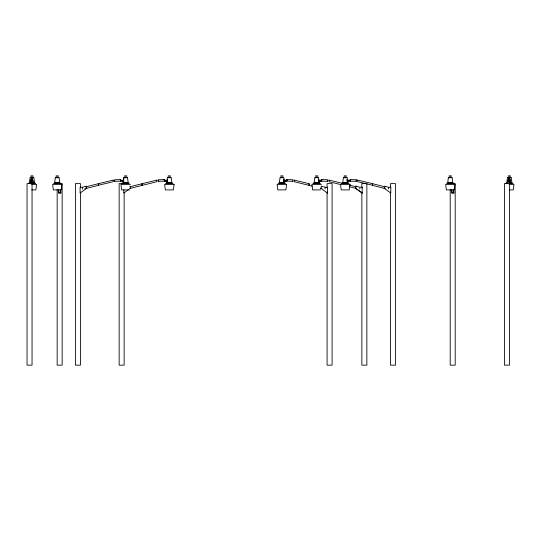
<?xml version="1.0" encoding="UTF-8"?>
<svg xmlns="http://www.w3.org/2000/svg" width="541" height="541" viewBox="0 0 541 541"><rect width="100%" height="100%" fill="white"/><g stroke="black" fill="none" stroke-linecap="round" stroke-linejoin="round"><path stroke-width="0.81" d="M98.421 185.259L113.252 181.708L113.252 180.099L98.408 183.683L98.408 185.374L84.849 188.795M142.087 184.745L142.094 185.374L142.094 183.683L156.937 180.099L156.937 181.708L129.326 188.593M309.121 184.745L309.134 185.374L309.134 183.683L294.29 180.099L294.29 181.708L312.326 186.178M372.519 185.259L357.669 181.708L357.669 180.099L372.512 183.683L372.512 185.374L385.28 188.593M31.831 179.375L32.257 179.443A0.987 0.987 0 0 1 32.859 180.221L32.825 182.391M123.747 179.443L123.544 181.269L120.596 181.269L120.616 179.389L120.616 181.147L114.658 181.336L114.658 179.768L120.616 179.578L120.602 179.97M142.087 184.312L142.1 183.71L130.124 186.706M164.288 179.984L164.302 179.389L164.302 181.147L158.344 181.336L158.344 179.768L164.302 179.578L164.322 181.269L167.264 181.269L167.44 179.443M286.94 179.984L286.926 179.389L286.919 181.12L292.884 181.336L292.884 179.768L286.926 179.578L286.94 181.269L283.991 181.269L284.12 182.391L285.384 181.269L284.505 182.019M309.121 184.312L309.134 183.71M318.527 182.391L318.548 179.389L318.568 179.977M321.672 181.269L321.685 179.389L321.712 179.977M325.1 188.978L325.1 188.133M347.139 182.391L347.16 179.389L347.187 179.977M348.776 181.269L347.491 182.391L347.336 181.269L350.325 181.269L350.304 179.389L350.304 181.147L356.262 181.336L356.276 180.944M510.156 181.269L510.231 182.391L510.068 180.491M167.433 179.984L167.433 179.578M283.768 179.977L283.782 179.389L283.802 182.391M342.338 183.304L329.056 180.099L329.056 181.708L340.776 184.603M359.839 188.133L359.839 188.978M388.452 188.133L388.452 188.978M31.831 182.391L31.851 180.701M32.392 177.752L32.433 179.842L31.858 179.855L31.885 177.752M156.931 180.498L156.937 180.126M294.284 180.498L294.29 180.126M509.771 177.752L509.811 179.842L509.243 179.855L509.264 177.752M82.442 187.964L82.442 189.154M113.238 180.498L113.245 180.126M357.655 180.498L357.669 180.126M114.672 180.944L114.665 181.309M327.663 180.944L327.65 181.336L321.692 181.147L321.692 179.578L327.65 179.768L327.657 181.309M350.291 179.97L350.304 179.578L356.262 179.768L356.276 180.349M31.378 177.752L31.297 179.828L31.858 179.855M508.763 177.752L508.682 179.828L509.243 179.855M356.262 179.768L356.262 181.336M123.659 178.949L123.781 177.752L123.571 179.828M123.483 180.478L123.287 182.391L128.136 182.391L127.534 177.752L123.706 177.752L123.531 179.842M123.544 181.269L123.429 182.391L122.151 181.269M167.149 182.391L165.871 181.269L167.108 182.391L167.264 181.269M167.21 179.849L167.392 177.752L171.22 177.752L171.822 182.391L166.905 182.391M158.344 181.336L158.337 180.944M292.884 181.336L292.87 180.944M355.538 188.194L362.206 193.063L355.498 188.194L356.032 186.151M388.431 187.267L390.818 187.267L390.778 193.063L384.11 188.194L384.604 186.151L388.472 187.267M318.852 182.391L320.116 181.269L318.879 182.391L318.723 181.269L321.712 181.269M347.464 182.391L348.729 181.269M128.63 189.546L123.788 193.063L123.821 189.749M82.448 187.267L86.323 186.151L86.276 187.524L86.81 188.194L80.102 193.063L80.102 187.267L82.496 187.267M31.743 179.375L31.5 179.443A0.987 0.987 0 0 0 30.898 180.227L30.722 180.498M509.128 179.375L508.878 179.443A0.987 0.987 0 0 0 508.344 179.984M85.647 186.909L98.408 183.683L98.428 184.312M32.413 178.976L31.337 178.949M509.798 178.976L508.716 178.949M32.007 179.375L31.324 179.443A0.987 0.987 0 0 0 30.722 180.227L30.722 181.269M509.385 179.375L508.702 179.443A0.987 0.987 0 0 0 508.1 180.227L508.27 181.269M30.823 175.845L33.129 175.845M56.075 175.845L58.387 175.845M124.477 175.845L126.79 175.845M168.163 175.845L170.476 175.845M280.752 175.845L283.065 175.845M315.525 175.845L317.831 175.845M344.137 175.845L346.443 175.845M449.118 175.845L451.424 175.845M508.202 175.845L510.508 175.845M30.681 176.968L33.272 176.968M55.933 176.968L58.529 176.968M124.335 176.968L126.932 176.968M168.021 176.968L170.618 176.968M280.61 176.968L283.207 176.968M315.376 176.968L317.98 176.968M343.995 176.968L346.592 176.968M448.976 176.968L451.566 176.968M508.06 176.968L510.65 176.968M30.235 177.468L33.718 177.468M55.486 177.468L58.969 177.468M123.957 177.468L127.304 177.468M167.642 177.468L170.99 177.468M280.238 177.468L283.585 177.468M315.004 177.468L318.351 177.468M343.616 177.468L346.964 177.468M448.53 177.468L452.012 177.468M507.614 177.468L511.096 177.468M32.075 179.443A0.987 0.987 0 0 1 32.683 180.221L32.866 180.227M120.596 180.227L123.733 180.227M164.322 180.227L167.46 180.227M283.802 180.227L286.94 180.227M318.527 180.227L321.672 180.227M347.139 180.227L350.284 180.227M509.453 179.443A0.987 0.987 0 0 1 510.062 180.221L510.244 182.391M32.69 180.491L32.866 182.391L32.778 181.269M120.596 180.491L123.733 180.491L123.74 181.756M164.322 180.491L167.46 180.491M283.802 180.498L286.94 180.498M318.527 180.498L321.672 180.498M347.139 180.498L350.284 180.498M31.378 181.269L32.852 181.269M508.763 181.269L510.231 181.269M30.614 182.391L29.498 182.391L30.039 177.752L33.941 177.752L34.441 182.391L31.534 182.391M284.323 182.391L279.406 182.391L280.008 177.752L283.836 177.752L284.025 179.842M319.095 182.391L314.179 182.391L314.774 177.752L318.602 177.752L318.825 179.855M347.707 182.391L342.791 182.391L343.386 177.752L347.214 177.752L347.39 179.842M507.505 182.391L506.883 182.391L507.417 177.752L511.319 177.752L511.82 182.391L508.581 182.391M28.998 182.824L30.337 182.824M31.033 182.824L34.928 182.824M54.276 182.824L60.207 182.824M122.706 182.824L128.684 182.824M166.391 182.824L172.369 182.824M278.858 182.824L284.837 182.824M313.624 182.824L319.603 182.824M342.243 182.824L348.215 182.824M447.319 182.824L453.25 182.824M506.376 182.824L507.715 182.824M509.176 182.824L512.313 182.824M28.281 183.507L29.958 183.507M31.791 183.507L35.733 183.507M53.478 183.507L60.93 183.507M121.813 183.507L129.448 183.507M165.505 183.507L173.134 183.507M278.094 183.507L285.722 183.507M312.867 183.507L320.495 183.507M341.479 183.507L349.107 183.507M446.514 183.507L453.967 183.507M505.659 183.507L507.336 183.507M509.176 183.507L513.111 183.507M60.173 183.622L62.154 183.622L62.154 365.155L57.157 365.155L57.157 189.533M122.327 183.622L119.142 183.622L119.142 365.155L124.146 365.155L124.146 192.062M366.088 183.622L361.855 183.622L361.855 187.842M452.837 183.622L455.197 183.622L455.197 365.155L450.2 365.155L450.2 189.533M31.716 184.413L36.572 184.413L35.895 189.905L31.709 189.905M130.408 184.413L120.907 184.413L121.684 189.905L129.725 189.905M321.401 184.413L311.9 184.413L312.583 189.905L320.63 189.905M509.095 184.413L513.95 184.413L513.274 189.905L509.534 189.905M325.06 187.267L327.44 187.267L327.406 193.063M362.206 187.267L359.819 187.267L355.992 186.151M130.455 188.194L129.996 186.151M58.813 192.704L60.761 192.704M451.857 192.704L453.804 192.704M58.584 189.695L58.841 193.063L60.788 193.063L60.788 189.749M451.627 189.695L451.884 193.063L453.831 193.063L453.831 189.749M349.486 186.78L355.87 188.39M320.306 188.194L321.902 188.593M385.28 186.909L372.512 183.683L372.526 184.312M349.486 185.096L356.668 186.909M509.209 179.375L509.636 179.443A0.987 0.987 0 0 1 510.237 180.221M325.094 187.267L321.232 186.151L321.266 187.524L320.745 188.194L327.44 193.063M329.056 180.099L329.07 180.498M347.478 181.107L347.606 182.391M318.865 181.107L318.994 182.391M453.574 189.695L453.831 193.063M60.531 189.695L60.788 193.063M32.44 180.478L32.474 182.391M510.068 180.227L510.068 181.269M451.884 189.749L451.884 193.063M390.467 187.842L390.467 183.622L395.471 183.622L395.471 365.155L390.467 365.155L390.467 192.062M366.859 183.622L366.859 365.155L361.855 365.155L361.855 192.062M362.166 187.267L362.166 193.063M327.082 187.842L327.082 183.622L332.093 183.622L332.093 365.155L327.082 365.155L327.082 192.062M80.453 187.842L80.453 183.622L75.449 183.622L75.449 365.155L80.453 365.155L80.453 192.062M58.841 190.581L58.841 193.063M32.69 180.227L32.69 181.269M30.539 181.113A0.818 0.818 0 0 1 30.742 180.336A0.771 0.771 0 0 1 31.851 180.329A0.818 0.818 0 0 1 31.676 181.607M30.695 180.944A0.784 0.784 0 0 1 31.047 179.842A0.784 0.784 0 0 1 32.108 180.281A0.784 0.784 0 0 1 31.581 181.309M31.155 180.917A0.784 0.784 0 0 1 31.31 179.68A0.784 0.784 0 0 1 32.467 180.16A0.784 0.784 0 0 1 31.709 181.147M508.858 181.695A0.818 0.818 0 0 0 509.23 180.336A0.771 0.771 0 0 0 508.121 180.329M508.229 181.607A0.818 0.818 0 0 1 508.053 180.336M508.202 181.107A0.784 0.784 0 0 1 508.364 179.876A0.784 0.784 0 0 1 509.514 180.349A0.784 0.784 0 0 1 508.756 181.336M508.303 180.363A0.784 0.784 0 0 1 509.155 179.578A0.784 0.784 0 0 1 509.859 180.498A0.784 0.784 0 0 1 508.885 181.12M61.816 184.413L61.234 189.905L53.316 189.905L52.639 184.413L61.816 184.413M454.853 184.413L454.278 189.905L446.352 189.905L445.676 184.413L454.853 184.413M55.27 177.752L54.769 182.391L59.706 182.391L59.165 177.752L55.27 177.752M448.306 177.752L447.806 182.391L452.749 182.391L452.208 177.752L448.306 177.752M174.094 184.413L173.411 189.905L165.363 189.905L164.592 184.413L174.094 184.413M286.635 184.413L285.864 189.905L277.817 189.905L277.134 184.413L286.635 184.413M350.013 184.413L349.243 189.905L341.195 189.905L340.512 184.413L350.013 184.413M32.047 183.622L27.05 183.622L27.05 365.155L32.047 365.155L32.047 183.622M509.426 183.622L504.428 183.622L504.428 365.155L509.426 365.155L509.426 183.622"/></g></svg>
